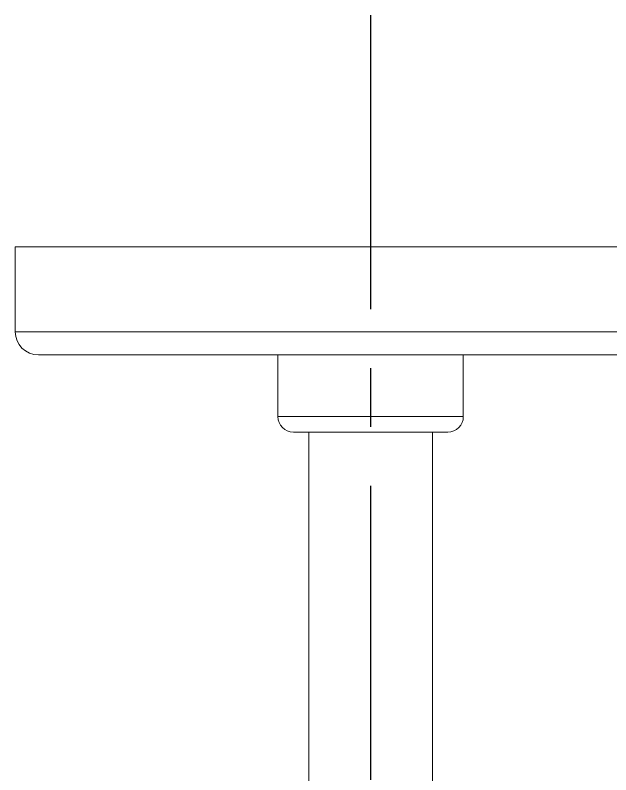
# Model space of a CAD drawing. Header units: millimetres. Extents: x 2915 to 5291, y 1031 to 4391.
# Drawn here: x 3754.07 to 3792.61, y 4005.35 to 4054.56 of the extents above; entities that cross this region are included whole.
import ezdxf

# ---------------------------------------------------------------- set-up
doc = ezdxf.new("R2010")
doc.units = ezdxf.units.MM
doc.linetypes.add('CENTERX2', pattern=[20.32, 12.7, -2.54, 2.54, -2.54])
doc.layers.add('CENTER', color=1, linetype='CENTERX2')

msp = doc.modelspace()

# ---------------------------------------------------------------- linework, layer by layer
at = {"linetype": 'Continuous', "lineweight": 18}
for p, q in [((3754.065, 4039.557), (3777.065, 4039.557)), ((3754.065, 4039.557), (3754.065, 4034.057)), ((3777.065, 4039.557), (3800.065, 4039.557)), ((3755.565, 4032.557), (3777.065, 4032.557)), ((3771.065, 4032.557), (3771.065, 4028.557)), ((3777.065, 4032.557), (3798.565, 4032.557)), ((3783.065, 4028.557), (3783.065, 4032.557)), ((3772.065, 4027.557), (3777.065, 4027.557)), ((3773.065, 4027.556), (3773.065, 3964.02)), ((3777.065, 4027.557), (3782.065, 4027.557)), ((3781.065, 3964.026), (3781.065, 4027.557))]:
    msp.add_line(p, q, dxfattribs=at)
at = {"linetype": 'Continuous', "lineweight": 13}
for p, q in [((3777.065, 4034.057), (3754.065, 4034.057)), ((3800.065, 4034.057), (3777.065, 4034.057)), ((3777.065, 4028.557), (3771.065, 4028.557)), ((3783.065, 4028.557), (3777.065, 4028.557))]:
    msp.add_line(p, q, dxfattribs=at)
at = {"linetype": 'Continuous', "lineweight": 18}
for centre, radius, start, end in [((3755.565, 4034.057), 1.5, 180, 270), ((3772.065, 4028.557), 1, 180, 270), ((3782.065, 4028.557), 1, 270, 0)]:
    msp.add_arc(centre, radius, start, end, dxfattribs=at)
at = {"layer": 'CENTER', "ltscale": 1.5}
msp.add_line((3777.065, 4054.557), (3777.065, 3474.557), dxfattribs=at)

doc.saveas('drawing.dxf')
